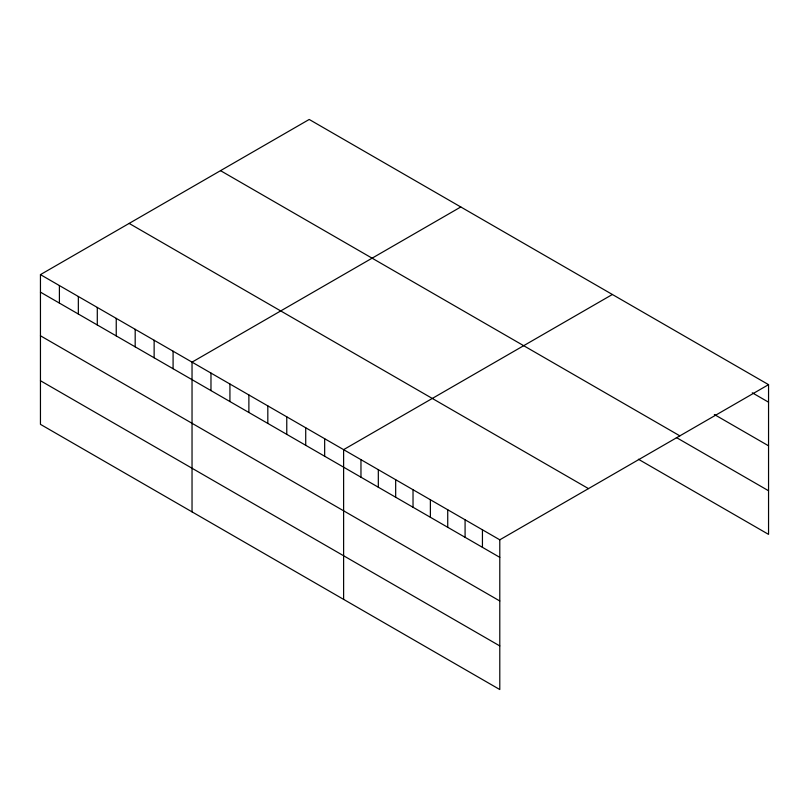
<?xml version="1.0" encoding="UTF-8"?>
<svg xmlns="http://www.w3.org/2000/svg" width="809" height="809" viewBox="0 0 809 809"><rect width="100%" height="100%" fill="white"/><g stroke="black" fill="none" stroke-linecap="round" stroke-linejoin="round"><path stroke-width="1.21" d="M40.45 274.625L499.79 539.815L499.79 689.541L40.45 424.351L40.45 274.625L309.21 119.459L768.55 384.649L768.55 534.375L638.402 459.239M460.796 206.973L192.036 362.139L192.036 511.864M612.373 294.486L343.613 449.652L343.613 599.378M499.79 539.815L768.55 384.649M752.279 392.79L768.55 402.184M714.327 414.501L768.55 445.81M220.523 170.659L679.863 435.859M676.364 437.527L768.55 490.75M129.137 223.415L588.477 488.616M40.45 292.15L499.79 557.35M40.45 335.775L499.79 600.976M40.45 380.726L499.79 645.926M482.437 529.804L482.437 547.329M465.084 519.783L465.084 537.307M447.731 509.761L447.731 527.296M430.378 499.75L430.378 517.275M413.025 489.728L413.025 507.253M395.672 479.707L395.672 497.242M378.319 469.685L378.319 487.22M360.966 459.674L360.966 477.199M324.662 438.711L324.662 456.246M305.721 427.769L305.721 445.304M286.77 416.837L286.77 434.362M267.819 405.896L267.819 423.42M248.879 394.954L248.879 412.489M229.928 384.012L229.928 401.547M210.977 373.08L210.977 390.605M173.086 351.197L173.086 368.732M154.135 340.255L154.135 357.79M135.184 329.324L135.184 346.849M116.243 318.382L116.243 335.907M97.292 307.44L97.292 324.975M78.342 296.498L78.342 314.034M59.401 285.567L59.401 303.092"/></g></svg>
